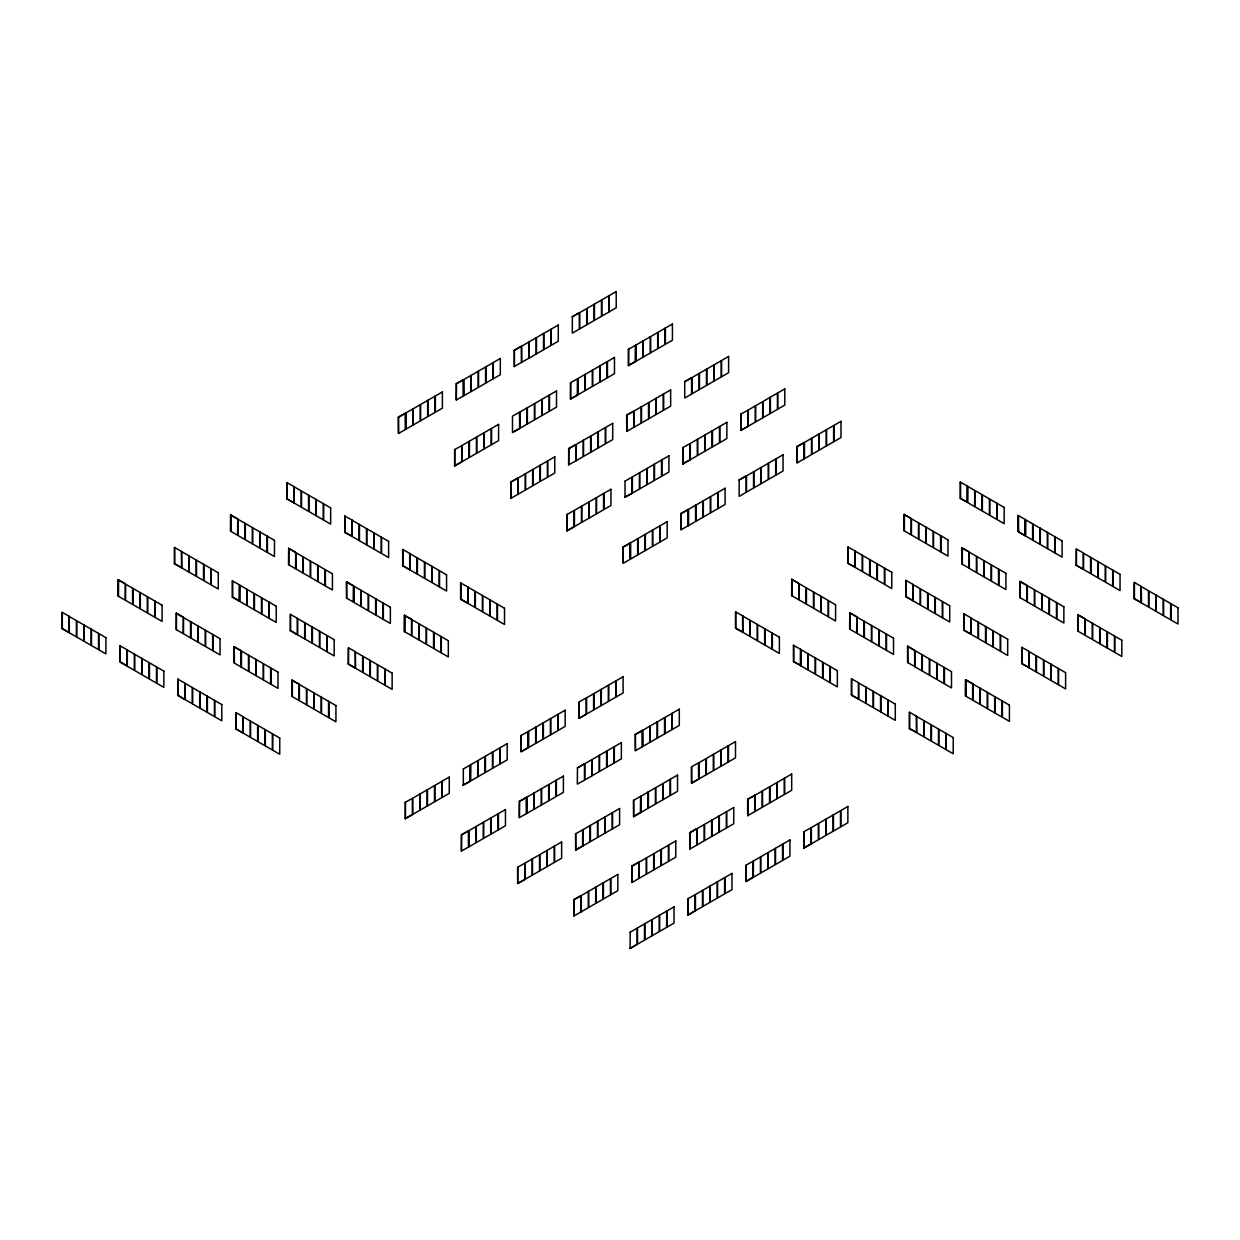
<?xml version="1.0" encoding="UTF-8"?>
<svg xmlns="http://www.w3.org/2000/svg" width="1240" height="1240" viewBox="0 0 1240 1240"><rect width="100%" height="100%" fill="white"/><g stroke="black" fill="none" stroke-linecap="round" stroke-linejoin="round"><path stroke-width="1.5" d="M573.794 899.698L573.934 915.988L580.956 911.943L580.956 895.714L573.794 899.698L580.956 895.714M631.749 866.233L631.889 882.539L638.91 878.478L638.771 862.172L631.749 866.233L638.771 862.172M689.688 832.784L689.827 849.074L696.865 845.029L696.71 828.723L689.688 832.784L696.71 828.723M747.643 815.548L747.643 799.32L754.804 795.351L754.804 811.565L747.782 815.626L747.813 799.226M398.335 417.198L405.511 413.23L405.511 429.443L398.474 433.504L398.335 417.198L405.511 413.23M456.289 383.733L463.45 379.765L463.45 395.994L456.289 399.962L456.289 383.733L463.45 379.765M514.228 350.285L521.404 346.317L514.228 350.285L514.383 366.591L514.414 350.176M579.204 312.774L572.183 316.836L579.343 312.852L579.343 329.081L572.322 333.126L572.369 316.727M118.188 579.87L125.364 583.854L125.209 600.16L118.188 596.099L118.188 579.87L125.364 583.854M230.578 514.988L237.739 518.971L237.6 535.261L230.578 531.216L230.578 514.988L237.739 518.971M69.378 616.575L76.4 620.636L76.4 636.849L69.378 632.803L69.161 616.296L69.161 632.509L62 628.54L69.022 632.601M181.753 551.692L188.79 555.753L188.79 571.966L181.753 567.92L181.552 551.413L181.552 567.625L174.391 563.658L181.412 567.703M294.144 486.808L301.165 490.87L301.165 507.082L294.144 503.021L293.926 486.529L293.926 502.743L286.765 498.775L293.787 502.82M514.228 366.513L521.404 362.529L521.265 346.224M118.188 596.099L118.327 579.793M230.578 531.216L230.718 514.91M454.538 449.639L461.699 445.671L461.699 461.885L454.677 465.946L454.677 449.717M570.431 382.726L577.592 378.758L577.592 394.971L570.571 399.032L570.571 382.803M628.37 349.277L635.546 345.294L635.546 361.522L628.51 365.567L628.51 349.354M119.955 645.777L120.265 662.021L127.116 665.973L127.116 649.745L119.955 645.777L119.955 661.99L127.116 665.973M176.282 613.257L183.303 617.303L176.282 613.257L176.142 629.548L183.163 633.609L183.303 617.303M232.329 580.894L239.49 584.861L239.49 601.09L232.329 597.107L232.469 580.816L232.655 597.138M288.656 548.359L295.694 552.42L288.656 548.359L288.517 564.665L295.554 568.726L295.694 552.42M344.72 516.011L351.881 519.979L351.881 536.207L344.72 532.224L344.86 515.918L345.03 532.255M127.116 649.745L126.976 666.05M239.49 584.861L239.351 601.168M351.881 519.979L351.742 536.284M454.538 465.853L461.699 461.885M570.431 398.954L577.592 394.971M628.37 365.49L635.546 361.522M512.616 432.481L519.638 428.436L519.498 412.13L512.476 416.19L512.476 432.404L519.638 428.436M232.329 597.107L239.49 601.09M344.72 532.224L351.881 536.207M510.725 482.081L517.886 478.113L517.886 494.326L510.864 498.387L510.725 482.081L517.886 478.113M568.664 448.632L575.841 444.649L575.841 460.877L568.664 464.845L568.664 448.632L575.841 444.649M626.619 415.168L633.779 411.2L626.619 415.168L626.758 431.474L626.804 415.059M691.734 377.735L684.573 381.719L691.734 377.735L691.734 393.964L684.712 398.009L684.744 381.61M177.893 679.226L178.033 695.376L184.915 699.5L177.893 695.454L177.893 679.226L185.055 683.209L184.915 699.5M234.081 646.784L241.258 650.768L241.118 667.058L241.118 650.845L234.081 646.784L234.081 663.013L241.258 666.981M346.471 581.901L353.632 585.885L353.493 602.175L353.493 585.962L346.471 581.901L346.471 598.13L353.632 602.097M297.305 618.404L297.305 634.616L290.284 630.571L290.284 614.343L297.445 618.326M409.68 553.521L409.68 569.734L402.659 565.688L402.659 549.46L409.82 553.443M626.619 431.396L633.779 427.413L633.64 411.107M290.284 630.571L297.305 634.616M402.659 565.688L409.68 569.734M566.913 514.523L574.073 510.555L574.073 526.768L567.052 530.829L567.052 514.6M682.806 447.609L689.982 443.641L689.982 459.854L682.946 463.915L682.946 447.686M740.761 414.16L747.921 410.177L747.921 426.405L740.9 430.45L740.9 414.238M292.036 680.249L299.197 684.216L299.057 700.523L292.036 696.462L292.036 680.249L299.197 684.216M404.426 615.365L411.587 619.333L411.447 635.639L404.426 631.579L404.426 615.365L411.587 619.333M242.87 716.736L242.87 732.964L235.848 728.903L235.988 712.597L243.009 716.658L243.226 733.165L250.248 737.226L250.248 720.998L243.226 716.937M355.245 651.853L355.245 668.081L348.223 664.02L348.363 647.714L355.399 651.775L355.601 668.283L362.623 672.343L362.623 656.115L355.601 652.054M467.992 587.171L475.013 591.232L475.013 607.445L467.992 603.4L467.775 586.892L467.775 603.105L460.614 599.137L467.635 603.198M566.913 530.751L574.073 526.768M682.806 463.838L689.982 459.854M740.761 430.373L747.921 426.405M632.028 493.318L624.867 497.286L632.028 493.318L632.028 477.09L625.007 481.151M235.848 728.903L243.009 732.886M292.036 696.462L292.175 680.156M348.223 664.02L355.399 668.004M404.426 631.579L404.565 615.273M623.1 546.964L630.277 542.996L630.277 559.209L623.255 563.27L623.1 546.964L623.286 563.084M681.054 513.515L688.216 509.532L688.216 525.76L681.054 529.728L681.054 513.515L688.216 509.532M746.031 476.005L739.009 480.05L746.17 476.082L746.17 492.296L739.149 496.357L739.179 479.957M796.948 446.601L804.109 442.618L804.109 458.846L797.087 462.907L796.948 446.601L804.109 442.618M623.255 547.042L630.277 542.996M405.216 802.357L412.393 798.39L412.393 814.618L405.356 818.663L405.356 802.451M463.311 768.986L470.332 764.941L470.332 781.154L463.171 785.137L470.332 781.154M528.287 731.476L521.11 735.46L521.265 751.75L528.287 747.705L528.287 731.476L528.147 747.611L521.11 751.673L521.296 735.351M579.25 701.886L579.204 718.301L579.064 701.995L586.086 697.934L586.226 714.24L579.204 718.301L586.226 714.24M791.678 579.406L798.839 583.374L798.699 599.679L791.678 595.634L791.678 579.406L798.839 583.374M904.068 514.523L911.23 518.49L911.09 534.796L904.068 530.751L904.068 514.523L911.23 518.49M960.256 482.081L967.417 486.049L967.417 502.278L960.256 498.294L960.396 482.004L960.582 498.325M742.869 616.11L749.89 620.155L749.89 636.384L742.869 632.322L742.652 615.815L742.652 632.043L735.49 628.076L742.512 632.121M855.042 550.932L854.902 567.238L855.042 550.932L847.865 546.964L847.865 563.192L854.902 567.238M967.417 486.049L967.277 502.355M405.216 818.586L412.393 814.618M791.678 595.634L791.818 579.328M847.865 563.192L855.042 567.161M904.068 530.751L904.208 514.445M960.256 498.294L967.417 502.278M461.42 834.799L468.581 830.831L468.581 847.06L461.42 851.027L461.42 834.799L468.581 830.831L468.581 847.06M519.498 801.428L526.519 797.382L526.519 813.595L519.359 817.579L519.359 801.35L526.519 797.382M584.335 763.84L577.313 767.901L584.474 763.918L584.474 780.146L577.313 784.114L577.484 767.793M635.392 734.514L642.429 730.468L642.429 746.682L635.392 750.743L635.252 734.437L642.429 730.468M793.429 645.312L800.606 649.279L800.606 665.493L793.429 661.525L793.585 645.218L793.755 661.54M849.772 612.777L856.793 616.838L849.772 612.777L849.632 629.083L856.654 633.144L856.793 616.838M905.82 580.413L912.981 584.396L912.981 600.61L905.82 596.642L905.96 580.336L906.146 596.657M969.184 551.955L962.007 547.971L969.184 551.955L969.385 568.462L976.407 572.508L976.407 556.295L969.385 552.234M1018.211 515.53L1018.35 531.681L1025.371 535.726L1025.371 519.514L1018.211 515.53L1018.211 531.759L1025.232 535.82L1025.371 519.514M800.606 649.279L800.466 665.586M912.981 584.396L912.841 600.702M793.429 661.525L800.606 665.493M905.82 596.642L912.981 600.61M962.147 547.894L962.147 564.122M575.701 850.098L575.546 833.791L582.722 829.824L582.722 846.037L575.546 850.02L582.722 846.037M640.662 796.359L633.5 800.343L633.64 816.633L640.662 812.587L640.662 796.359L640.522 812.51L633.5 816.555M691.625 766.785L691.595 783.184L691.455 766.878L698.476 762.832L698.616 779.123L691.595 783.184L698.616 779.123M907.572 646.319L914.748 650.287L914.748 666.515L914.593 650.38L907.572 646.319L907.572 662.532L914.748 666.515M1019.962 581.436L1027.123 585.404L1026.984 601.71L1026.984 585.482L1019.962 581.436L1019.962 597.649L1027.123 601.632M858.405 682.822L858.405 699.034L851.384 694.989L851.384 678.761L858.545 682.729M524.768 879.501L517.607 883.469L517.607 867.256L524.768 863.273L524.768 879.501L517.746 883.547L517.746 867.334M851.384 694.989L858.405 699.034M963.774 630.091L970.935 634.074L970.935 617.846L963.914 613.8L963.774 630.091L970.796 634.152M1076.149 565.207L1083.311 569.191L1083.311 552.962L1076.289 548.917L1076.149 565.207L1083.171 569.269M747.643 799.32L754.804 795.351M965.526 679.768L972.687 683.751L972.548 700.058L965.526 695.996L965.526 679.768L972.687 683.751M1077.901 614.885L1085.077 618.869L1084.938 635.159L1077.901 631.114L1077.901 614.885L1085.077 618.869M916.701 716.472L923.738 720.533L923.738 736.746L916.701 732.701L916.5 716.193L916.5 732.406L909.338 728.438L916.36 732.499M1021.713 663.555L1028.874 667.523L1021.713 663.555L1021.853 647.249L1028.874 651.31L1029.091 667.818L1036.113 671.863L1036.113 655.65L1029.091 651.589M1134.104 598.672L1141.265 602.64L1134.104 598.672L1134.244 582.366L1141.265 586.427L1141.482 602.935L1148.504 606.98L1148.504 590.767L1141.482 586.706M965.526 695.996L965.666 679.691M1077.901 631.114L1078.056 614.808M630.137 932.216L637.159 928.155L637.159 944.384L630.137 948.429L637.159 944.384M688.076 914.98L687.937 898.674L695.097 894.707L695.097 910.92L688.076 914.98L695.097 910.92M753.052 861.242L745.891 865.226L746.031 881.516L753.052 877.471L753.052 861.242L752.913 877.393L745.891 881.438M803.83 831.761L810.991 827.793L810.991 844.006L803.97 848.067L803.97 831.838M803.83 847.99L810.991 844.006M689.874 848.904L689.874 832.676M631.919 882.353L631.919 866.125M635.546 345.294L635.392 361.445M691.595 393.886L691.595 377.658M803.97 458.769L803.97 442.541M962.007 564.2L969.184 568.168L969.029 552.033M577.592 378.758L577.452 394.894M689.982 443.641L689.827 459.776M463.45 395.994L463.311 379.688M575.841 460.877L575.701 444.571M688.216 525.76L688.076 509.454M456.289 399.962L456.46 383.64M568.664 464.845L568.85 448.524M681.054 529.728L681.24 513.407M742.652 615.815L735.49 611.847L735.49 628.076M916.5 716.193L909.338 712.21L909.338 728.438M405.511 429.443L405.356 413.137M517.886 494.326L517.746 478.02M630.277 559.209L630.137 542.903M293.926 486.529L286.765 482.546L286.765 498.775M467.775 586.892L460.614 582.924L460.614 599.137M642.429 746.682L642.274 730.391M754.804 811.565L754.664 795.274M181.552 551.413L174.391 547.429L174.391 563.658M470.332 764.941L470.193 781.076M582.722 829.824L582.583 845.959M695.097 894.707L694.958 910.842M526.519 813.595L526.38 797.289M519.359 817.579L519.544 801.241M69.161 616.296L62 612.312L62 628.54M580.956 911.943L580.816 895.637M461.42 851.027L461.59 834.706M1141.126 586.505L1141.126 602.718M1134.414 582.475L1134.414 598.688M1078.226 614.916L1078.226 631.129M1076.475 549.01L1076.475 565.239M1028.735 651.388L1028.735 667.616M1022.039 647.357L1022.039 663.571M1020.101 581.359L1020.272 597.68M1018.521 515.561L1018.521 531.774M965.836 679.799L965.836 696.012M964.085 613.893L964.085 630.121M962.333 548.003L962.333 564.216M909.649 712.24L909.649 728.454M907.711 646.241L907.897 662.563M904.379 514.538L904.379 530.767M851.71 678.776L851.71 695.005M849.943 612.886L849.943 629.099M848.191 546.98L848.191 563.208M804.016 831.668L803.97 848.067M797.134 446.493L797.134 462.721M792.004 579.421L792.004 595.65M747.782 799.397L747.782 815.626M746.062 865.117L746.031 881.516M740.931 414.052L740.9 430.45M735.8 611.863L735.8 628.091M688.122 898.582L688.122 914.795M682.992 447.516L682.946 463.915M635.438 734.343L635.438 750.557M633.687 800.234L633.64 816.633M630.168 932.03L630.137 948.429M628.556 349.169L628.51 365.567M625.038 480.965L625.007 497.364M575.732 833.683L575.732 849.912M573.981 899.589L573.934 915.988M570.601 382.618L570.571 399.032M567.099 514.414L567.052 530.829M510.896 481.972L510.896 498.201M463.341 768.8L463.311 785.214M460.924 582.939L460.924 599.168M454.708 449.531L454.677 465.946M405.403 802.265L405.356 818.663M404.736 615.381L404.736 631.61M402.985 549.49L402.985 565.704M398.521 417.089L398.521 433.318M348.548 647.822L348.548 664.051M346.611 581.823L346.797 598.145M292.361 680.264L292.361 696.493M290.594 614.374L290.594 630.587M288.842 548.468L288.842 564.696M287.091 482.577L287.091 498.79M236.158 712.706L236.158 728.934M234.221 646.707L234.406 663.028M230.888 515.019L230.888 531.232M178.219 679.257L178.219 695.47M176.452 613.351L176.452 629.579M174.701 547.46L174.701 563.673M118.513 579.902L118.513 596.115M62.326 612.343L62.326 628.556M412.874 408.968L405.852 413.013L405.852 429.242L412.874 425.18L412.874 408.968M420.252 404.705L413.23 408.766L413.23 424.979L420.252 420.933L420.252 404.705M427.63 400.443L420.608 404.504L420.608 420.732L427.63 416.671L427.63 400.443M435.007 396.196L427.986 400.241L427.986 416.469L435.007 412.409L435.007 396.196M442.386 391.933L435.349 395.994L435.349 412.207L442.386 408.161L442.386 391.933M470.828 375.503L463.807 379.564L463.807 395.793L470.828 391.731L470.828 375.503M478.206 371.256L471.185 375.301L471.185 391.53L478.206 387.469L478.206 371.256M485.584 366.994L478.547 371.054L478.547 387.267L485.584 383.207L485.584 366.994M492.946 362.731L485.925 366.792L485.925 383.005L492.946 378.96L492.946 362.731M500.325 358.484L493.303 362.529L493.303 378.758L500.325 374.697L500.325 358.484M528.783 342.054L521.745 346.115L521.745 362.328L528.783 358.267L528.783 342.054M536.145 337.792L529.124 341.853L529.124 358.065L536.145 354.02L536.145 337.792M543.523 333.545L536.501 337.59L536.501 353.819L543.523 349.757L543.523 333.545M550.901 329.282L543.88 333.328L543.88 349.556L550.901 345.495L550.901 329.282M558.279 325.019L551.257 329.081L551.257 345.294L558.279 341.248L558.279 325.019M586.721 308.589L579.7 312.651L579.7 328.879L586.721 324.818L586.721 308.589M594.1 304.342L587.078 308.388L587.078 324.617L594.1 320.555L594.1 304.342M601.478 300.08L594.456 304.141L594.456 320.354L601.478 316.308L601.478 300.08M608.856 295.817L601.818 299.879L601.818 316.107L608.856 312.046L608.856 295.817M616.218 291.571L609.197 295.616L609.197 311.844L616.218 307.784L616.218 291.571M469.077 441.409L462.039 445.454L462.039 461.683L469.077 457.622L469.077 441.409M476.439 437.146L469.418 441.207L469.418 457.421L476.439 453.375L476.439 437.146M483.817 432.884L476.796 436.945L476.796 453.174L483.817 449.113L483.817 432.884M491.195 428.637L484.174 432.683L484.174 448.911L491.195 444.85L491.195 428.637M498.573 424.375L491.552 428.436L491.552 444.649L498.573 440.603L498.573 424.375M527.015 407.945L519.994 412.006L519.994 428.234L527.015 424.173L527.015 407.945M534.394 403.697L527.372 407.743L527.372 423.971L534.394 419.911L534.394 403.697M541.771 399.435L534.75 403.496L534.75 419.709L541.771 415.664L541.771 399.435M549.15 395.173L542.128 399.233L542.128 415.446L549.15 411.401L549.15 395.173M556.512 390.925L549.49 394.971L549.49 411.2L556.512 407.139L556.512 390.925M584.97 374.496L577.948 378.556L577.948 394.769L584.97 390.709L584.97 374.496M592.348 370.233L585.311 374.294L585.311 390.507L592.348 386.462L592.348 370.233M599.711 365.986L592.689 370.031L592.689 386.26L599.711 382.199L599.711 365.986M607.089 361.724L600.067 365.769L600.067 381.998L607.089 377.937L607.089 361.724M614.466 357.461L607.445 361.522L607.445 377.735L614.466 373.69L614.466 357.461M642.909 341.047L635.888 345.092L635.888 361.321L642.909 357.26L642.909 341.047M650.287 336.784L643.265 340.829L643.265 357.058L650.287 352.997L650.287 336.784M657.665 332.522L650.644 336.583L650.644 352.796L657.665 348.75L657.665 332.522M665.043 328.259L658.021 332.32L658.021 348.548L665.043 344.488L665.043 328.259M672.421 324.012L665.384 328.058L665.384 344.286L672.421 340.225L672.421 324.012M525.264 473.85L518.243 477.911L518.243 494.125L525.264 490.064L525.264 473.85M532.642 469.588L525.62 473.649L525.62 489.862L532.642 485.817L532.642 469.588M540.02 465.325L532.983 469.387L532.983 485.615L540.02 481.554L540.02 465.325M547.382 461.079L540.361 465.124L540.361 481.353L547.382 477.292L547.382 461.079M554.761 456.816L547.739 460.877L547.739 477.09L554.761 473.045L554.761 456.816M583.218 440.386L576.182 444.447L576.182 460.675L583.218 456.614L583.218 440.386M590.581 436.139L583.56 440.185L583.56 456.413L590.581 452.352L590.581 436.139M597.959 431.877L590.938 435.938L590.938 452.15L597.959 448.105L597.959 431.877M605.337 427.614L598.316 431.675L598.316 447.888L605.337 443.843L605.337 427.614M612.715 423.367L605.693 427.413L605.693 443.641L612.715 439.58L612.715 423.367M641.158 406.937L634.136 410.998L634.136 427.211L641.158 423.166L641.158 406.937M648.536 402.675L641.514 406.736L641.514 422.949L648.536 418.903L648.536 402.675M655.913 398.428L648.892 402.473L648.892 418.702L655.913 414.64L655.913 398.428M663.292 394.165L656.255 398.211L656.255 414.439L663.292 410.378L663.292 394.165M670.654 389.903L663.632 393.964L663.632 410.177L670.654 406.131L670.654 389.903M699.112 373.488L692.075 377.534L692.075 393.762L699.112 389.701L699.112 373.488M706.475 369.226L699.453 373.271L699.453 389.5L706.475 385.438L706.475 369.226M713.853 364.963L706.831 369.024L706.831 385.237L713.853 381.192L713.853 364.963M721.231 360.701L714.209 364.762L714.209 380.99L721.231 376.929L721.231 360.701M728.609 356.454L721.587 360.499L721.587 376.728L728.609 372.667L728.609 356.454M581.452 506.292L574.43 510.353L574.43 526.566L581.452 522.505L581.452 506.292M588.829 502.029L581.808 506.091L581.808 522.304L588.829 518.258L588.829 502.029M596.207 497.782L589.186 501.828L589.186 518.057L596.207 513.995L596.207 497.782M603.586 493.52L596.564 497.565L596.564 513.794L603.586 509.733L603.586 493.52M610.948 489.257L603.927 493.318L603.927 509.532L610.948 505.486L610.948 489.257M639.406 472.828L632.385 476.889L632.385 493.117L639.406 489.056L639.406 472.828M646.784 468.581L639.747 472.626L639.747 488.854L646.784 484.793L646.784 468.581M654.146 464.318L647.125 468.379L647.125 484.592L654.146 480.546L654.146 464.318M661.525 460.055L654.503 464.117L654.503 480.345L661.525 476.284L661.525 460.055M668.903 455.808L661.881 459.854L661.881 476.082L668.903 472.021L668.903 455.808M697.345 439.379L690.324 443.439L690.324 459.653L697.345 455.607L697.345 439.379M704.723 435.116L697.702 439.177L697.702 455.39L704.723 451.344L704.723 435.116M712.101 430.869L705.08 434.914L705.08 451.143L712.101 447.082L712.101 430.869M719.479 426.607L712.457 430.668L712.457 446.881L719.479 442.82L719.479 426.607M726.857 422.344L719.82 426.405L719.82 442.618L726.857 438.572L726.857 422.344M755.3 405.93L748.278 409.975L748.278 426.204L755.3 422.143L755.3 405.93M762.678 401.667L755.656 405.728L755.656 421.941L762.678 417.88L762.678 401.667M770.056 397.404L763.019 401.466L763.019 417.679L770.056 413.633L770.056 397.404M777.418 393.142L770.396 397.203L770.396 413.432L777.418 409.371L777.418 393.142M784.796 388.895L777.775 392.94L777.775 409.169L784.796 405.108L784.796 388.895M637.639 538.734L630.618 542.794L630.618 559.007L637.639 554.962L637.639 538.734M645.017 534.471L637.995 538.532L637.995 554.745L645.017 550.7L645.017 534.471M652.395 530.224L645.374 534.269L645.374 550.498L652.395 546.437L652.395 530.224M659.773 525.962L652.751 530.007L652.751 546.236L659.773 542.175L659.773 525.962M667.151 521.699L660.13 525.76L660.13 541.973L667.151 537.928L667.151 521.699M695.593 505.285L688.572 509.33L688.572 525.558L695.593 521.497L695.593 505.285M702.971 501.022L695.95 505.068L695.95 521.296L702.971 517.235L702.971 501.022M710.35 496.76L703.328 500.821L703.328 517.034L710.35 512.988L710.35 496.76M717.728 492.497L710.691 496.558L710.691 512.787L717.728 508.726L717.728 492.497M725.09 488.25L718.068 492.296L718.068 508.524L725.09 504.463L725.09 488.25M753.548 471.82L746.511 475.881L746.511 492.094L753.548 488.049L753.548 471.82M760.911 467.558L753.889 471.618L753.889 487.847L760.911 483.786L760.911 467.558M768.288 463.311L761.267 467.356L761.267 483.585L768.288 479.524L768.288 463.311M775.667 459.048L768.645 463.109L768.645 479.322L775.667 475.261L775.667 459.048M783.044 454.786L776.023 458.846L776.023 475.06L783.044 471.014L783.044 454.786M811.487 438.371L804.466 442.417L804.466 458.645L811.487 454.584L811.487 438.371M818.865 434.108L811.843 438.17L811.843 454.382L818.865 450.321L818.865 434.108M826.243 429.846L819.221 433.907L819.221 450.12L826.243 446.075L826.243 429.846M833.621 425.584L826.599 429.644L826.599 445.873L833.621 441.812L833.621 425.584M840.984 421.337L833.962 425.382L833.962 441.611L840.984 437.55L840.984 421.337M419.756 794.127L412.734 798.188L412.734 814.416L419.756 810.355L419.756 794.127M427.134 789.88L420.112 793.926L420.112 810.154L427.134 806.093L427.134 789.88M434.512 785.618L427.49 789.679L427.49 805.891L434.512 801.83L434.512 785.618M441.889 781.355L434.868 785.416L434.868 801.629L441.889 797.584L441.889 781.355M449.268 777.093L442.231 781.154L442.231 797.382L449.268 793.321L449.268 777.093M477.71 760.678L470.689 764.739L470.689 780.952L477.71 776.891L477.71 760.678M485.088 756.415L478.067 760.476L478.067 776.689L485.088 772.644L485.088 756.415M492.466 752.153L485.429 756.214L485.429 772.443L492.466 768.382L492.466 752.153M499.829 747.906L492.807 751.952L492.807 768.18L499.829 764.119L499.829 747.906M507.207 743.644L500.185 747.705L500.185 763.918L507.207 759.872L507.207 743.644M535.649 727.214L528.628 731.275L528.628 747.503L535.649 743.442L535.649 727.214M543.027 722.966L536.005 727.012L536.005 743.24L543.027 739.179L543.027 722.966M550.405 718.704L543.384 722.765L543.384 738.978L550.405 734.933L550.405 718.704M557.783 714.442L550.761 718.503L550.761 734.716L557.783 730.67L557.783 714.442M565.161 710.195L558.139 714.24L558.139 730.468L565.161 726.408L565.161 710.195M593.604 693.764L586.582 697.826L586.582 714.038L593.604 709.993L593.604 693.764M600.982 689.502L593.96 693.563L593.96 709.776L600.982 705.731L600.982 689.502M608.36 685.255L601.338 689.3L601.338 705.529L608.36 701.468L608.36 685.255M615.738 680.993L608.701 685.038L608.701 701.267L615.738 697.206L615.738 680.993M623.1 676.73L616.079 680.791L616.079 697.004L623.1 692.958L623.1 676.73M475.959 826.568L468.921 830.63L468.921 846.858L475.959 842.797L475.959 826.568M483.321 822.322L476.3 826.367L476.3 842.596L483.321 838.535L483.321 822.322M490.699 818.059L483.678 822.12L483.678 838.333L490.699 834.272L490.699 818.059M498.077 813.797L491.055 817.857L491.055 834.071L498.077 830.025L498.077 813.797M505.455 809.549L498.433 813.595L498.433 829.824L505.455 825.763L505.455 809.549M533.898 793.12L526.876 797.18L526.876 813.394L533.898 809.332L533.898 793.12M541.275 788.857L534.254 792.918L534.254 809.131L541.275 805.086L541.275 788.857M548.654 784.61L541.632 788.656L541.632 804.884L548.654 800.823L548.654 784.61M556.032 780.347L549.01 784.393L549.01 800.621L556.032 796.56L556.032 780.347M563.394 776.085L556.372 780.146L556.372 796.359L563.394 792.314L563.394 776.085M591.852 759.655L584.831 763.716L584.831 779.945L591.852 775.884L591.852 759.655M599.23 755.408L592.193 759.454L592.193 775.682L599.23 771.621L599.23 755.408M606.593 751.146L599.571 755.207L599.571 771.419L606.593 767.374L606.593 751.146M613.971 746.883L606.949 750.944L606.949 767.173L613.971 763.111L613.971 746.883M621.349 742.636L614.327 746.682L614.327 762.91L621.349 758.849L621.349 742.636M649.791 726.206L642.769 730.267L642.769 746.48L649.791 742.435L649.791 726.206M657.169 721.943L650.148 726.005L650.148 742.218L657.169 738.172L657.169 721.943M664.547 717.697L657.525 721.742L657.525 737.971L664.547 733.909L664.547 717.697M671.925 713.434L664.904 717.495L664.904 733.708L671.925 729.647L671.925 713.434M679.303 709.171L672.266 713.232L672.266 729.446L679.303 725.4L679.303 709.171M532.146 859.01L525.125 863.071L525.125 879.299L532.146 875.238L532.146 859.01M539.524 854.763L532.503 858.809L532.503 875.037L539.524 870.976L539.524 854.763M546.902 850.501L539.865 854.562L539.865 870.774L546.902 866.729L546.902 850.501M554.264 846.238L547.243 850.299L547.243 866.512L554.264 862.466L554.264 846.238M561.643 841.991L554.621 846.037L554.621 862.265L561.643 858.204L561.643 841.991M590.085 825.561L583.064 829.622L583.064 845.835L590.085 841.79L590.085 825.561M597.463 821.298L590.442 825.36L590.442 841.573L597.463 837.527L597.463 821.298M604.841 817.052L597.82 821.097L597.82 837.326L604.841 833.265L604.841 817.052M612.219 812.789L605.197 816.835L605.197 833.063L612.219 829.002L612.219 812.789M619.597 808.527L612.576 812.587L612.576 828.801L619.597 824.755L619.597 808.527M648.039 792.112L641.018 796.158L641.018 812.386L648.039 808.325L648.039 792.112M655.418 787.85L648.396 791.895L648.396 808.124L655.418 804.062L655.418 787.85M662.796 783.587L655.774 787.648L655.774 803.861L662.796 799.816L662.796 783.587M670.173 779.325L663.136 783.386L663.136 799.614L670.173 795.553L670.173 779.325M677.536 775.077L670.514 779.123L670.514 795.351L677.536 791.29L677.536 775.077M705.994 758.648L698.957 762.708L698.957 778.921L705.994 774.876L705.994 758.648M713.357 754.385L706.335 758.446L706.335 774.675L713.357 770.614L713.357 754.385M720.735 750.138L713.713 754.183L713.713 770.412L720.735 766.351L720.735 750.138M728.113 745.875L721.091 749.937L721.091 766.15L728.113 762.089L728.113 745.875M735.49 741.613L728.469 745.674L728.469 761.887L735.49 757.841L735.49 741.613M588.333 891.452L581.312 895.513L581.312 911.741L588.333 907.68L588.333 891.452M595.712 887.205L588.69 891.25L588.69 907.479L595.712 903.418L595.712 887.205M603.089 882.942L596.068 887.003L596.068 903.216L603.089 899.171L603.089 882.942M610.468 878.679L603.431 882.74L603.431 898.954L610.468 894.908L610.468 878.679M617.83 874.433L610.808 878.478L610.808 894.707L617.83 890.646L617.83 874.433M646.288 858.002L639.267 862.063L639.267 878.277L646.288 874.231L646.288 858.002M653.666 853.74L646.629 857.801L646.629 874.014L653.666 869.968L653.666 853.74M661.029 849.493L654.007 853.538L654.007 869.767L661.029 865.706L661.029 849.493M668.407 845.23L661.385 849.291L661.385 865.505L668.407 861.443L668.407 845.23M675.784 840.968L668.763 845.029L668.763 861.242L675.784 857.197L675.784 840.968M704.227 824.554L697.206 828.599L697.206 844.827L704.227 840.766L704.227 824.554M711.605 820.291L704.583 824.337L704.583 840.565L711.605 836.504L711.605 820.291M718.983 816.029L711.962 820.09L711.962 836.303L718.983 832.257L718.983 816.029M726.361 811.766L719.339 815.827L719.339 832.055L726.361 827.995L726.361 811.766M733.739 807.519L726.702 811.565L726.702 827.793L733.739 823.732L733.739 807.519M762.182 791.089L755.16 795.15L755.16 811.363L762.182 807.318L762.182 791.089M769.56 786.827L762.538 790.888L762.538 807.116L769.56 803.055L769.56 786.827M776.938 782.58L769.9 786.625L769.9 802.854L776.938 798.793L776.938 782.58M784.3 778.317L777.279 782.378L777.279 798.591L784.3 794.546L784.3 778.317M791.678 774.054L784.657 778.115L784.657 794.329L791.678 790.283L791.678 774.054M644.521 923.893L637.5 927.954L637.5 944.183L644.521 940.121L644.521 923.893M651.899 919.646L644.878 923.691L644.878 939.92L651.899 935.859L651.899 919.646M659.277 915.384L652.255 919.445L652.255 935.658L659.277 931.612L659.277 915.384M666.655 911.121L659.634 915.182L659.634 931.41L666.655 927.349L666.655 911.121M674.033 906.874L667.011 910.92L667.011 927.148L674.033 923.087L674.033 906.874M702.476 890.444L695.454 894.505L695.454 910.718L702.476 906.673L702.476 890.444M709.854 886.182L702.832 890.243L702.832 906.455L709.854 902.41L709.854 886.182M717.232 881.935L710.21 885.98L710.21 902.209L717.232 898.148L717.232 881.935M724.61 877.672L717.572 881.733L717.572 897.946L724.61 893.885L724.61 877.672M731.972 873.41L724.951 877.471L724.951 893.684L731.972 889.638L731.972 873.41M760.43 856.995L753.393 861.041L753.393 877.269L760.43 873.208L760.43 856.995M767.793 852.732L760.771 856.793L760.771 873.007L767.793 868.946L767.793 852.732M775.171 848.47L768.149 852.531L768.149 868.744L775.171 864.699L775.171 848.47M782.548 844.207L775.527 848.269L775.527 864.497L782.548 860.436L782.548 844.207M789.927 839.961L782.905 844.006L782.905 860.235L789.927 856.173L789.927 839.961M818.369 823.53L811.348 827.591L811.348 843.804L818.369 839.759L818.369 823.53M825.747 819.268L818.726 823.329L818.726 839.558L825.747 835.496L825.747 819.268M833.125 815.021L826.104 819.066L826.104 835.295L833.125 831.234L833.125 815.021M840.503 810.759L833.466 814.82L833.466 831.033L840.503 826.987L840.503 810.759M847.865 806.496L840.844 810.557L840.844 826.77L847.865 822.724L847.865 806.496M974.655 490.389L967.634 486.344L967.634 502.557L974.655 506.618L974.655 490.389M982.034 494.651L975.012 490.591L975.012 506.819L982.034 510.88L982.034 494.651M989.412 498.914L982.375 494.853L982.375 511.082L989.412 515.127L989.412 498.914M996.774 503.161L989.752 499.115L989.752 515.329L996.774 519.389L996.774 503.161M1004.152 507.424L997.13 503.363L997.13 519.591L1004.152 523.652L1004.152 507.424M1032.61 523.854L1025.573 519.793L1025.573 536.021L1032.61 540.067L1032.61 523.854M1039.973 528.101L1032.951 524.055L1032.951 540.268L1039.973 544.329L1039.973 528.101M1047.351 532.363L1040.329 528.317L1040.329 544.531L1047.351 548.591L1047.351 532.363M1054.729 536.625L1047.707 532.564L1047.707 548.793L1054.729 552.839L1054.729 536.625M1062.107 540.888L1055.085 536.827L1055.085 553.04L1062.107 557.101L1062.107 540.888M1090.549 557.303L1083.527 553.257L1083.527 569.47L1090.549 573.531L1090.549 557.303M1097.927 561.565L1090.905 557.504L1090.905 573.732L1097.927 577.778L1097.927 561.565M1105.305 565.827L1098.284 561.767L1098.284 577.98L1105.305 582.04L1105.305 565.827M1112.683 570.075L1105.646 566.029L1105.646 582.242L1112.683 586.303L1112.683 570.075M1120.045 574.337L1113.024 570.276L1113.024 586.505L1120.045 590.566L1120.045 574.337M1155.881 595.014L1148.845 590.968L1148.845 607.182L1155.881 611.243L1155.881 595.014M1163.244 599.277L1156.223 595.216L1156.223 611.444L1163.244 615.505L1163.244 599.277M1170.622 603.539L1163.601 599.478L1163.601 615.707L1170.622 619.752L1170.622 603.539M1178 607.786L1170.979 603.74L1170.979 619.954L1178 624.014L1178 607.786M918.468 522.831L911.447 518.785L911.447 534.998L918.468 539.059L918.468 522.831M925.846 527.093L918.809 523.032L918.809 539.261L925.846 543.322L925.846 527.093M933.209 531.356L926.187 527.294L926.187 543.523L933.209 547.568L933.209 531.356M940.587 535.603L933.565 531.557L933.565 547.77L940.587 551.831L940.587 535.603M947.965 539.865L940.943 535.82L940.943 552.033L947.965 556.093L947.965 539.865M983.785 560.542L976.763 556.496L976.763 572.71L983.785 576.771L983.785 560.542M991.163 564.804L984.141 560.759L984.141 576.972L991.163 581.033L991.163 564.804M998.541 569.067L991.52 565.006L991.52 581.235L998.541 585.28L998.541 569.067M1005.919 573.329L998.882 569.269L998.882 585.497L1005.919 589.543L1005.919 573.329M1034.362 589.744L1027.34 585.698L1027.34 601.912L1034.362 605.972L1034.362 589.744M1041.74 594.007L1034.718 589.946L1034.718 606.174L1041.74 610.22L1041.74 594.007M1049.118 598.269L1042.081 594.208L1042.081 610.437L1049.118 614.482L1049.118 598.269M1056.48 602.516L1049.459 598.471L1049.459 614.683L1056.48 618.745L1056.48 602.516M1063.858 606.779L1056.837 602.718L1056.837 618.946L1063.858 623.007L1063.858 606.779M1092.301 623.208L1085.279 619.148L1085.279 635.376L1092.301 639.421L1092.301 623.208M1099.678 627.456L1092.657 623.41L1092.657 639.623L1099.678 643.684L1099.678 627.456M1107.057 631.718L1100.035 627.657L1100.035 643.886L1107.057 647.947L1107.057 631.718M1114.435 635.981L1107.413 631.919L1107.413 648.148L1114.435 652.193L1114.435 635.981M1121.812 640.228L1114.791 636.182L1114.791 652.395L1121.812 656.456L1121.812 640.228M862.265 555.272L855.244 551.226L855.244 567.439L862.265 571.5L862.265 555.272M869.643 559.534L862.621 555.474L862.621 571.702L869.643 575.763L869.643 559.534M877.021 563.797L870 559.736L870 575.964L877.021 580.01L877.021 563.797M884.399 568.044L877.377 563.999L877.377 580.212L884.399 584.273L884.399 568.044M891.777 572.307L884.755 568.261L884.755 584.474L891.777 588.535L891.777 572.307M920.22 588.736L913.198 584.675L913.198 600.904L920.22 604.95L920.22 588.736M927.598 592.999L920.576 588.938L920.576 605.151L927.598 609.212L927.598 592.999M934.976 597.246L927.938 593.201L927.938 609.413L934.976 613.475L934.976 597.246M942.338 601.509L935.316 597.447L935.316 613.676L942.338 617.721L942.338 601.509M949.716 605.771L942.695 601.71L942.695 617.939L949.716 621.984L949.716 605.771M978.174 622.186L971.137 618.14L971.137 634.353L978.174 638.414L978.174 622.186M985.537 626.448L978.515 622.387L978.515 638.615L985.537 642.661L985.537 626.448M992.915 630.711L985.893 626.65L985.893 642.878L992.915 646.923L992.915 630.711M1000.293 634.957L993.271 630.912L993.271 647.125L1000.293 651.186L1000.293 634.957M1007.671 639.22L1000.649 635.159L1000.649 651.388L1007.671 655.449L1007.671 639.22M1043.491 659.897L1036.47 655.851L1036.47 672.064L1043.491 676.125L1043.491 659.897M1050.869 664.159L1043.848 660.099L1043.848 676.327L1050.869 680.388L1050.869 664.159M1058.247 668.422L1051.21 664.361L1051.21 680.589L1058.247 684.635L1058.247 668.422M1065.61 672.685L1058.588 668.624L1058.588 684.837L1065.61 688.898L1065.61 672.685M806.077 587.714L799.056 583.668L799.056 599.881L806.077 603.942L806.077 587.714M813.455 591.976L806.434 587.915L806.434 604.144L813.455 608.205L813.455 591.976M820.834 596.239L813.812 592.178L813.812 608.406L820.834 612.452L820.834 596.239M828.212 600.501L821.174 596.44L821.174 612.653L828.212 616.714L828.212 600.501M835.574 604.748L828.553 600.702L828.553 616.915L835.574 620.976L835.574 604.748M864.032 621.178L857.01 617.117L857.01 633.346L864.032 637.391L864.032 621.178M871.41 625.441L864.373 621.38L864.373 637.593L871.41 641.654L871.41 625.441M878.773 629.688L871.751 625.642L871.751 641.855L878.773 645.916L878.773 629.688M886.151 633.95L879.129 629.889L879.129 646.118L886.151 650.163L886.151 633.95M893.529 638.212L886.507 634.152L886.507 650.38L893.529 654.425L893.529 638.212M921.971 654.627L914.949 650.582L914.949 666.794L921.971 670.856L921.971 654.627M929.349 658.889L922.327 654.829L922.327 671.057L929.349 675.118L929.349 658.889M936.727 663.152L929.705 659.091L929.705 675.32L936.727 679.365L936.727 663.152M944.105 667.399L937.084 663.354L937.084 679.567L944.105 683.628L944.105 667.399M951.483 671.662L944.446 667.601L944.446 683.829L951.483 687.89L951.483 671.662M979.926 688.091L972.904 684.031L972.904 700.259L979.926 704.304L979.926 688.091M987.304 692.339L980.282 688.293L980.282 704.506L987.304 708.567L987.304 692.339M994.682 696.601L987.645 692.556L987.645 708.769L994.682 712.83L994.682 696.601M1002.044 700.864L995.023 696.803L995.023 713.031L1002.044 717.077L1002.044 700.864M1009.422 705.126L1002.401 701.065L1002.401 717.278L1009.422 721.339L1009.422 705.126M757.268 624.418L750.246 620.372L750.246 636.585L757.268 640.646L757.268 624.418M764.646 628.68L757.609 624.619L757.609 640.847L764.646 644.893L764.646 628.68M772.009 632.943L764.987 628.882L764.987 645.095L772.009 649.156L772.009 632.943M779.386 637.189L772.365 633.144L772.365 649.357L779.386 653.418L779.386 637.189M807.829 653.62L800.808 649.558L800.808 665.787L807.829 669.832L807.829 653.62M815.207 657.882L808.185 653.821L808.185 670.034L815.207 674.095L815.207 657.882M822.585 662.129L815.563 658.083L815.563 674.296L822.585 678.357L822.585 662.129M829.963 666.392L822.941 662.331L822.941 678.559L829.963 682.62L829.963 666.392M837.341 670.654L830.32 666.593L830.32 682.822L837.341 686.867L837.341 670.654M865.784 687.068L858.762 683.023L858.762 699.236L865.784 703.297L865.784 687.068M873.162 691.331L866.14 687.27L866.14 703.499L873.162 707.56L873.162 691.331M880.54 695.593L873.518 691.533L873.518 707.761L880.54 711.807L880.54 695.593M887.902 699.841L880.88 695.795L880.88 712.008L887.902 716.069L887.902 699.841M895.28 704.103L888.259 700.058L888.259 716.271L895.28 720.332L895.28 704.103M931.101 724.78L924.079 720.735L924.079 736.947L931.101 741.009L931.101 724.78M938.479 729.043L931.457 724.997L931.457 741.21L938.479 745.271L938.479 729.043M945.857 733.305L938.835 729.244L938.835 745.472L945.857 749.518L945.857 733.305M953.235 737.568L946.213 733.507L946.213 749.735L953.235 753.781L953.235 737.568M308.543 495.117L301.522 491.071L301.522 507.284L308.543 511.345L308.543 495.117M315.921 499.379L308.899 495.318L308.899 511.546L315.921 515.607L315.921 499.379M323.299 503.642L316.262 499.581L316.262 515.809L323.299 519.855L323.299 503.642M330.662 507.889L323.64 503.843L323.64 520.056L330.662 524.117L330.662 507.889M359.12 524.318L352.098 520.257L352.098 536.486L359.12 540.547L359.12 524.318M366.482 528.581L359.461 524.52L359.461 540.749L366.482 544.794L366.482 528.581M373.86 532.828L366.839 528.783L366.839 544.995L373.86 549.057L373.86 532.828M381.238 537.091L374.216 533.045L374.216 549.258L381.238 553.319L381.238 537.091M388.616 541.353L381.594 537.292L381.594 553.521L388.616 557.566L388.616 541.353M417.058 557.768L410.037 553.722L410.037 569.935L417.058 573.996L417.058 557.768M424.436 562.03L417.415 557.985L417.415 574.197L424.436 578.259L424.436 562.03M431.814 566.293L424.793 562.232L424.793 578.46L431.814 582.505L431.814 566.293M439.193 570.555L432.171 566.494L432.171 582.707L439.193 586.768L439.193 570.555M446.571 574.802L439.534 570.757L439.534 586.97L446.571 591.031L446.571 574.802M482.391 595.495L475.354 591.433L475.354 607.662L482.391 611.707L482.391 595.495M489.754 599.741L482.732 595.696L482.732 611.909L489.754 615.97L489.754 599.741M497.132 604.004L490.11 599.943L490.11 616.171L497.132 620.232L497.132 604.004M504.51 608.267L497.488 604.206L497.488 620.434L504.51 624.48L504.51 608.267M244.978 523.311L237.956 519.25L237.956 535.479L244.978 539.524L244.978 523.311M252.356 527.558L245.319 523.513L245.319 539.726L252.356 543.787L252.356 527.558M259.718 531.821L252.697 527.76L252.697 543.988L259.718 548.049L259.718 531.821M267.096 536.083L260.075 532.022L260.075 548.25L267.096 552.296L267.096 536.083M274.474 540.33L267.453 536.284L267.453 552.497L274.474 556.558L274.474 540.33M302.917 556.76L295.895 552.699L295.895 568.928L302.917 572.989L302.917 556.76M310.295 561.023L303.273 556.962L303.273 573.19L310.295 577.236L310.295 561.023M317.673 565.269L310.651 561.224L310.651 577.437L317.673 581.498L317.673 565.269M325.05 569.532L318.029 565.486L318.029 581.7L325.05 585.761L325.05 569.532M332.428 573.794L325.407 569.734L325.407 585.962L332.428 590.007L332.428 573.794M360.871 590.209L353.849 586.163L353.849 602.376L360.871 606.438L360.871 590.209M368.249 594.471L361.228 590.426L361.228 606.639L368.249 610.7L368.249 594.471M375.627 598.734L368.59 594.673L368.59 610.902L375.627 614.947L375.627 598.734M382.99 602.996L375.968 598.936L375.968 615.164L382.99 619.21L382.99 602.996M390.368 607.244L383.346 603.198L383.346 619.411L390.368 623.472L390.368 607.244M418.825 623.673L411.789 619.613L411.789 635.841L418.825 639.886L418.825 623.673M426.188 627.936L419.167 623.875L419.167 640.104L426.188 644.149L426.188 627.936M433.566 632.183L426.545 628.138L426.545 644.351L433.566 648.412L433.566 632.183M440.944 636.446L433.923 632.385L433.923 648.613L440.944 652.674L440.944 636.446M448.322 640.708L441.3 636.647L441.3 652.875L448.322 656.921L448.322 640.708M196.153 560L189.131 555.954L189.131 572.167L196.153 576.228L196.153 560M203.531 564.262L196.509 560.201L196.509 576.429L203.531 580.49L203.531 564.262M210.909 568.525L203.887 564.464L203.887 580.692L210.909 584.738L210.909 568.525M218.287 572.771L211.265 568.726L211.265 584.939L218.287 589L218.287 572.771M246.729 589.202L239.708 585.14L239.708 601.369L246.729 605.43L246.729 589.202M254.107 593.464L247.085 589.403L247.085 605.632L254.107 609.677L254.107 593.464M261.485 597.726L254.463 593.665L254.463 609.879L261.485 613.939L261.485 597.726M268.863 601.974L261.826 597.928L261.826 614.141L268.863 618.202L268.863 601.974M276.226 606.236L269.204 602.175L269.204 618.404L276.226 622.449L276.226 606.236M304.683 622.666L297.662 618.605L297.662 634.818L304.683 638.879L304.683 622.666M312.062 626.913L305.024 622.868L305.024 639.081L312.062 643.142L312.062 626.913M319.424 631.175L312.403 627.115L312.403 643.343L319.424 647.389L319.424 631.175M326.802 635.438L319.781 631.377L319.781 647.606L326.802 651.651L326.802 635.438M334.18 639.685L327.159 635.639L327.159 651.853L334.18 655.913L334.18 639.685M370.001 660.378L362.979 656.317L362.979 672.545L370.001 676.591L370.001 660.378M377.379 664.625L370.357 660.579L370.357 676.792L377.379 680.853L377.379 664.625M384.757 668.887L377.735 664.826L377.735 681.054L384.757 685.115L384.757 668.887M392.135 673.15L385.097 669.089L385.097 685.317L392.135 689.363L392.135 673.15M132.587 588.194L125.566 584.133L125.566 600.361L132.587 604.407L132.587 588.194M139.965 592.441L132.944 588.396L132.944 604.609L139.965 608.669L139.965 592.441M147.343 596.704L140.322 592.643L140.322 608.871L147.343 612.932L147.343 596.704M154.721 600.966L147.7 596.905L147.7 613.134L154.721 617.179L154.721 600.966M162.099 605.229L155.062 601.168L155.062 617.38L162.099 621.442L162.099 605.229M190.542 621.643L183.52 617.582L183.52 633.811L190.542 637.871L190.542 621.643M197.919 625.906L190.883 621.845L190.883 638.073L197.919 642.119L197.919 625.906M205.282 630.168L198.261 626.107L198.261 642.32L205.282 646.381L205.282 630.168M212.66 634.415L205.638 630.37L205.638 646.582L212.66 650.644L212.66 634.415M220.038 638.678L213.017 634.616L213.017 650.845L220.038 654.906L220.038 638.678M248.481 655.107L241.459 651.046L241.459 667.26L248.481 671.321L248.481 655.107M255.858 659.355L248.837 655.309L248.837 671.522L255.858 675.583L255.858 659.355M263.237 663.617L256.215 659.556L256.215 675.784L263.237 679.846L263.237 663.617M270.615 667.88L263.593 663.818L263.593 680.047L270.615 684.093L270.615 667.88M277.993 672.126L270.971 668.081L270.971 684.294L277.993 688.355L277.993 672.126M306.435 688.557L299.413 684.495L299.413 700.724L306.435 704.785L306.435 688.557M313.813 692.819L306.792 688.758L306.792 704.986L313.813 709.032L313.813 692.819M321.191 697.066L314.154 693.021L314.154 709.234L321.191 713.294L321.191 697.066M328.553 701.329L321.532 697.283L321.532 713.496L328.553 717.557L328.553 701.329M335.931 705.591L328.91 701.53L328.91 717.759L335.931 721.804L335.931 705.591M83.778 624.882L76.756 620.837L76.756 637.05L83.778 641.111L83.778 624.882M91.156 629.145L84.119 625.1L84.119 641.312L91.156 645.374L91.156 629.145M98.518 633.408L91.496 629.346L91.496 645.575L98.518 649.62L98.518 633.408M105.896 637.67L98.874 633.609L98.874 649.822L105.896 653.883L105.896 637.67M134.354 654.085L127.317 650.039L127.317 666.252L134.354 670.313L134.354 654.085M141.717 658.347L134.695 654.286L134.695 670.514L141.717 674.56L141.717 658.347M149.095 662.61L142.073 658.548L142.073 674.761L149.095 678.822L149.095 662.61M156.472 666.857L149.451 662.811L149.451 679.024L156.472 683.085L156.472 666.857M163.85 671.119L156.829 667.058L156.829 683.287L163.85 687.347L163.85 671.119M192.293 687.549L185.272 683.488L185.272 699.716L192.293 703.762L192.293 687.549M199.671 691.796L192.65 687.75L192.65 703.964L199.671 708.025L199.671 691.796M207.049 696.058L200.028 691.997L200.028 708.226L207.049 712.287L207.049 696.058M214.427 700.321L207.39 696.26L207.39 712.489L214.427 716.534L214.427 700.321M221.79 704.568L214.768 700.523L214.768 716.736L221.79 720.796L221.79 704.568M257.626 725.261L250.588 721.2L250.588 737.428L257.626 741.474L257.626 725.261M264.988 729.507L257.966 725.462L257.966 741.675L264.988 745.736L264.988 729.507M272.366 733.77L265.344 729.725L265.344 745.938L272.366 749.999L272.366 733.77M279.744 738.033L272.722 733.971L272.722 750.2L279.744 754.245L279.744 738.033"/></g></svg>
